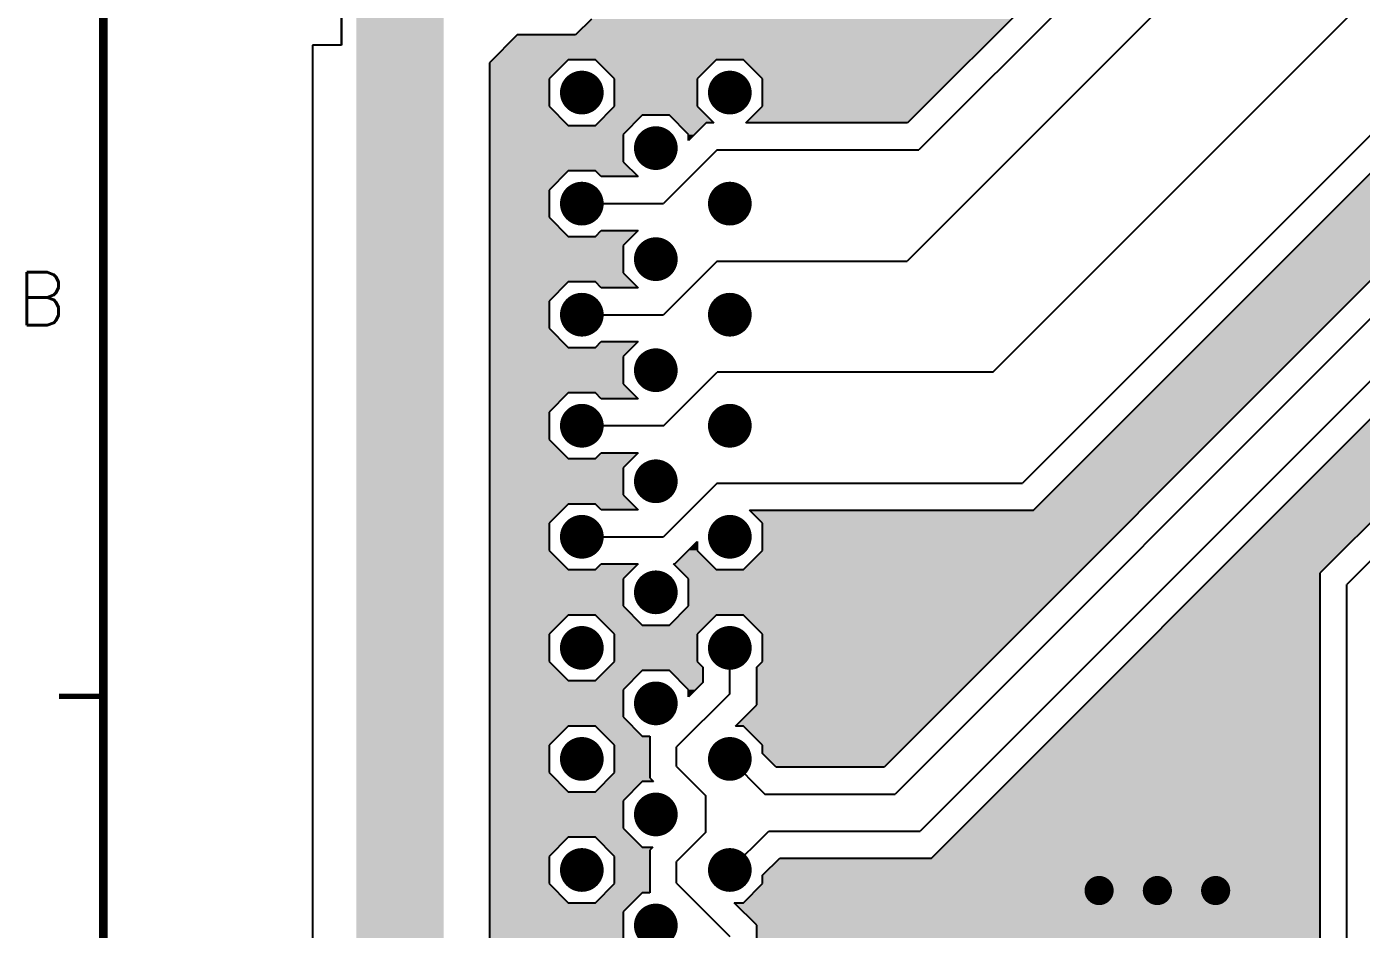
# Model space of a CAD drawing. Extents: x 295 to 953, y 10 to 290.
# Drawn here: x 487.6 to 563.2, y 181.8 to 232.9 of the extents above; entities that cross this region are included whole.
import ezdxf
from ezdxf.enums import TextEntityAlignment as Align

# ---------------------------------------------------------------- set-up
doc = ezdxf.new("R2010")
doc.units = 0
doc.header["$LTSCALE"] = 5
doc.header["$MEASUREMENT"] = 0
doc.layers.get('0').update_dxf_attribs({"linetype": 'CONTINUOUS', "lineweight": 25})
for name, color, linetype in [('L1-TOP_GBR', 7, 'CONTINUOUS'), ('문자', 4, 'CONTINUOUS'), ('테두리', 3, 'CONTINUOUS')]:
    doc.layers.add(name, color=color, linetype=linetype)
doc.styles.get("Standard").update_dxf_attribs({"font": 'simplex.shx'})

# ---------------------------------------------------------------- blocks, each defined once
blk = doc.blocks.new('C')
at = {"layer": '테두리'}
for points, const_width in [([(15, 285), (15, 15), (405, 15), (405, 285), (15, 285)], 0.5), ([(12.5, 195), (15, 195)], 0.3)]:
    blk.add_lwpolyline(points, dxfattribs=dict(at, const_width=const_width))
at = {"layer": '문자'}
blk.add_text('B', height=3, dxfattribs=at).set_placement((11.5, 217.5), align=Align.MIDDLE)

msp = doc.modelspace()

# ---------------------------------------------------------------- linework, layer by layer
for points, const_width in [([(518.463, 229.169, 1), (519.701, 229.169, 1)], 1.238), ([(526.845, 229.169, 1), (528.083, 229.169, 1)], 1.238), ([(522.654, 226.025, 1), (523.892, 226.025, 1)], 1.238), ([(518.463, 222.882, 1), (519.701, 222.882, 1)], 1.238), ([(526.845, 222.882, 1), (528.083, 222.882, 1)], 1.238), ([(522.654, 219.739, 1), (523.892, 219.739, 1)], 1.238), ([(518.463, 216.596, 1), (519.701, 216.596, 1)], 1.238), ([(526.845, 216.596, 1), (528.083, 216.596, 1)], 1.238), ([(522.654, 213.452, 1), (523.892, 213.452, 1)], 1.238), ([(518.463, 210.309, 1), (519.701, 210.309, 1)], 1.238), ([(526.845, 210.309, 1), (528.083, 210.309, 1)], 1.238), ([(522.654, 207.166, 1), (523.892, 207.166, 1)], 1.238), ([(518.463, 204.023, 1), (519.701, 204.023, 1)], 1.238), ([(526.845, 204.023, 1), (528.083, 204.023, 1)], 1.238), ([(522.654, 200.88, 1), (523.892, 200.88, 1)], 1.238), ([(518.463, 197.736, 1), (519.701, 197.736, 1)], 1.238), ([(526.845, 197.736, 1), (528.083, 197.736, 1)], 1.238), ([(522.654, 194.593, 1), (523.892, 194.593, 1)], 1.238), ([(518.463, 191.45, 1), (519.701, 191.45, 1)], 1.238), ([(526.845, 191.45, 1), (528.083, 191.45, 1)], 1.238), ([(522.654, 188.306, 1), (523.892, 188.306, 1)], 1.238), ([(518.463, 185.163, 1), (519.701, 185.163, 1)], 1.238), ([(526.845, 185.163, 1), (528.083, 185.163, 1)], 1.238), ([(547.965, 184, 1), (548.79, 184, 1)], 0.825), ([(551.265, 184, 1), (552.09, 184, 1)], 0.825), ([(554.565, 184, 1), (555.39, 184, 1)], 0.825), ([(522.654, 182.02, 1), (523.892, 182.02, 1)], 1.238)]:
    msp.add_lwpolyline(points, format="xyb", close=True, dxfattribs=dict(const_width=const_width))
at = {"layer": 'L1-TOP_GBR'}
for p, q in [((505.478, 231.85), (505.478, 250)), ((505.478, 250), (505.478, 231.85)), ((553.364, 243.276), (537.535, 227.448)), ((553.996, 241.75), (538.167, 225.922)), ((557.156, 239.275), (537.516, 219.635)), ((542.358, 213.349), (565.81, 236.8)), ((571.298, 234.325), (544.035, 207.062)), ((519.626, 233.333), (518.729, 232.436)), ((515.429, 232.436), (513.851, 230.858)), ((518.729, 232.436), (515.429, 232.436)), ((544.667, 205.536), (571.93, 232.799)), ((503.828, 231.85), (503.828, 103.15)), ((503.828, 231.85), (503.828, 103.15)), ((505.478, 231.85), (503.828, 231.85)), ((513.851, 230.858), (513.851, 105.973)), ((518.313, 231.025), (517.226, 229.938)), ((519.851, 231.025), (518.313, 231.025)), ((520.938, 229.938), (519.851, 231.025)), ((526.695, 231.025), (525.608, 229.938)), ((528.233, 231.025), (526.695, 231.025)), ((529.32, 229.938), (528.233, 231.025)), ((517.226, 229.938), (517.226, 228.4)), ((520.938, 228.4), (520.938, 229.938)), ((525.608, 229.938), (525.608, 228.4)), ((529.32, 228.4), (529.32, 229.938)), ((517.226, 228.4), (518.313, 227.312)), ((519.851, 227.312), (520.938, 228.4)), ((525.608, 228.4), (526.56, 227.448)), ((528.368, 227.448), (529.32, 228.4)), ((522.504, 227.882), (521.417, 226.794)), ((524.042, 227.882), (522.504, 227.882)), ((525.129, 226.794), (524.042, 227.882)), ((518.313, 227.312), (519.851, 227.312)), ((521.417, 226.794), (521.417, 225.257)), ((526.116, 227.448), (525.129, 226.461)), ((525.129, 226.461), (525.129, 226.794)), ((526.56, 227.448), (526.116, 227.448)), ((537.535, 227.448), (528.368, 227.448)), ((521.417, 225.257), (522.265, 224.409)), ((526.748, 225.922), (523.708, 222.882)), ((526.748, 225.922), (538.167, 225.922)), ((570.499, 225.29), (536.196, 190.986)), ((518.313, 224.738), (517.226, 223.651)), ((519.851, 224.738), (518.313, 224.738)), ((520.181, 224.409), (519.851, 224.738)), ((522.265, 224.409), (520.181, 224.409)), ((571.131, 223.763), (536.828, 189.46)), ((517.226, 223.651), (517.226, 222.113)), ((519.082, 222.882), (523.708, 222.882)), ((517.226, 222.113), (518.313, 221.026)), ((518.313, 221.026), (519.851, 221.026)), ((519.851, 221.026), (520.181, 221.356)), ((520.181, 221.356), (522.265, 221.356)), ((522.265, 221.356), (521.417, 220.508)), ((572.006, 221.125), (538.245, 187.364)), ((521.417, 220.508), (521.417, 218.97)), ((526.748, 219.635), (523.708, 216.596)), ((526.748, 219.635), (537.516, 219.635)), ((538.877, 185.838), (572.638, 219.599)), ((578.518, 219.599), (560.876, 201.957)), ((518.313, 218.452), (517.226, 217.365)), ((519.851, 218.452), (518.313, 218.452)), ((520.181, 218.122), (519.851, 218.452)), ((521.417, 218.97), (522.265, 218.122)), ((522.265, 218.122), (520.181, 218.122)), ((579.351, 218.274), (562.403, 201.325)), ((517.226, 217.365), (517.226, 215.827)), ((519.082, 216.596), (523.708, 216.596)), ((517.226, 215.827), (518.313, 214.739)), ((518.313, 214.739), (519.851, 214.739)), ((519.851, 214.739), (520.181, 215.069)), ((520.181, 215.069), (522.265, 215.069)), ((522.265, 215.069), (521.417, 214.221)), ((521.417, 214.221), (521.417, 212.684)), ((523.708, 210.309), (526.748, 213.349)), ((542.358, 213.349), (526.748, 213.349)), ((521.417, 212.684), (522.265, 211.835)), ((518.313, 212.165), (517.226, 211.078)), ((519.851, 212.165), (518.313, 212.165)), ((520.181, 211.835), (519.851, 212.165)), ((522.265, 211.835), (520.181, 211.835)), ((517.226, 211.078), (517.226, 209.54)), ((523.708, 210.309), (519.082, 210.309)), ((517.226, 209.54), (518.313, 208.453)), ((519.851, 208.453), (520.181, 208.783)), ((520.181, 208.783), (522.265, 208.783)), ((522.265, 208.783), (521.417, 207.935)), ((518.313, 208.453), (519.851, 208.453)), ((521.417, 207.935), (521.417, 206.397)), ((521.417, 206.397), (522.265, 205.549)), ((526.748, 207.062), (523.708, 204.023)), ((526.748, 207.062), (544.035, 207.062)), ((518.313, 205.879), (517.226, 204.792)), ((519.851, 205.879), (518.313, 205.879)), ((520.181, 205.549), (519.851, 205.879)), ((522.265, 205.549), (520.181, 205.549)), ((528.576, 205.536), (544.667, 205.536)), ((529.32, 204.792), (528.576, 205.536)), ((517.226, 204.792), (517.226, 203.254)), ((529.32, 203.254), (529.32, 204.792)), ((519.082, 204.023), (523.708, 204.023)), ((524.34, 202.496), (525.608, 203.764)), ((525.608, 203.764), (525.608, 203.254)), ((517.226, 203.254), (518.313, 202.167)), ((525.608, 203.254), (526.695, 202.167)), ((528.233, 202.167), (529.32, 203.254)), ((518.313, 202.167), (519.851, 202.167)), ((519.851, 202.167), (520.181, 202.496)), ((520.181, 202.496), (522.265, 202.496)), ((522.265, 202.496), (521.417, 201.648)), ((524.281, 202.496), (524.34, 202.496)), ((525.129, 201.648), (524.281, 202.496)), ((526.695, 202.167), (528.233, 202.167)), ((560.876, 201.957), (560.876, 159.057)), ((521.417, 201.648), (521.417, 200.111)), ((525.129, 200.111), (525.129, 201.648)), ((562.403, 158.425), (562.403, 201.325)), ((518.313, 199.592), (517.226, 198.505)), ((519.851, 199.592), (518.313, 199.592)), ((520.938, 198.505), (519.851, 199.592)), ((521.417, 200.111), (522.504, 199.023)), ((524.042, 199.023), (525.129, 200.111)), ((526.695, 199.592), (525.608, 198.505)), ((528.233, 199.592), (526.695, 199.592)), ((529.32, 198.505), (528.233, 199.592)), ((522.504, 199.023), (524.042, 199.023)), ((517.226, 198.505), (517.226, 196.967)), ((520.938, 196.967), (520.938, 198.505)), ((525.608, 198.505), (525.608, 196.967)), ((529.32, 196.967), (529.32, 198.505)), ((527.464, 195.137), (527.464, 197.736)), ((517.226, 196.967), (518.313, 195.88)), ((519.851, 195.88), (520.938, 196.967)), ((525.608, 196.967), (525.938, 196.637)), ((525.938, 196.637), (525.938, 195.769)), ((528.99, 196.637), (529.32, 196.967)), ((528.99, 194.506), (528.99, 196.637)), ((518.313, 195.88), (519.851, 195.88)), ((522.504, 196.449), (521.417, 195.362)), ((524.042, 196.449), (522.504, 196.449)), ((525.129, 195.362), (524.042, 196.449)), ((525.938, 195.769), (525.129, 194.961)), ((521.417, 195.362), (521.417, 193.824)), ((527.464, 195.137), (524.453, 192.126)), ((525.129, 194.961), (525.129, 195.362)), ((527.791, 193.306), (528.99, 194.506)), ((521.417, 193.824), (522.504, 192.737)), ((518.313, 193.306), (517.226, 192.219)), ((519.851, 193.306), (518.313, 193.306)), ((520.938, 192.219), (519.851, 193.306)), ((528.233, 193.306), (527.791, 193.306)), ((529.32, 192.219), (528.233, 193.306)), ((517.226, 192.219), (517.226, 190.681)), ((520.938, 190.681), (520.938, 192.219)), ((522.504, 192.737), (522.926, 192.737)), ((522.926, 192.737), (522.926, 190.381)), ((524.453, 191.012), (524.453, 192.126)), ((529.32, 191.752), (529.32, 192.219)), ((527.464, 191.45), (529.454, 189.46)), ((530.086, 190.986), (529.32, 191.752)), ((517.226, 190.681), (518.313, 189.594)), ((519.851, 189.594), (520.938, 190.681)), ((524.453, 191.012), (526.103, 189.363)), ((536.196, 190.986), (530.086, 190.986)), ((522.504, 190.163), (521.417, 189.075)), ((523.144, 190.163), (522.504, 190.163)), ((522.926, 190.381), (523.144, 190.163)), ((518.313, 189.594), (519.851, 189.594)), ((521.417, 189.075), (521.417, 187.538)), ((526.103, 187.3), (526.103, 189.363)), ((529.454, 189.46), (536.828, 189.46)), ((521.417, 187.538), (522.504, 186.45)), ((518.313, 187.019), (517.226, 185.932)), ((519.851, 187.019), (518.313, 187.019)), ((520.938, 185.932), (519.851, 187.019)), ((526.103, 187.3), (524.453, 185.65)), ((527.464, 185.163), (529.665, 187.364)), ((529.665, 187.364), (538.245, 187.364)), ((522.504, 186.45), (523.095, 186.45)), ((523.095, 186.45), (522.926, 186.282)), ((522.926, 186.282), (522.926, 183.876)), ((517.226, 185.932), (517.226, 184.394)), ((520.938, 184.394), (520.938, 185.932)), ((524.453, 184.412), (524.453, 185.65)), ((529.32, 184.861), (530.297, 185.838)), ((530.297, 185.838), (538.877, 185.838)), ((529.32, 184.394), (529.32, 184.861)), ((517.226, 184.394), (518.313, 183.307)), ((519.851, 183.307), (520.938, 184.394)), ((522.504, 183.876), (521.417, 182.789)), ((522.926, 183.876), (522.504, 183.876)), ((524.453, 184.412), (527.464, 181.401)), ((528.233, 183.307), (529.32, 184.394)), ((518.313, 183.307), (519.851, 183.307)), ((527.716, 183.307), (528.233, 183.307)), ((528.99, 182.033), (527.716, 183.307)), ((521.417, 182.789), (521.417, 181.251)), ((528.99, 180.403), (528.99, 182.033))]:
    msp.add_line(p, q, dxfattribs=at)
for points in [[(506.303, 100.757), (506.303, 234.325), (511.253, 100.757), (511.253, 234.325)], [(518.729, 232.436), (519.626, 233.333), (542.523, 232.436), (543.421, 233.333)], [(514.018, 231.025), (515.429, 232.436), (541.113, 231.025), (542.523, 232.436)], [(513.851, 230.858), (514.018, 231.025), (518.146, 230.858), (518.313, 231.025)], [(513.851, 229.938), (513.851, 230.858), (517.226, 229.938), (518.146, 230.858)], [(514.018, 231.025), (514.018, 231.025), (518.313, 231.025), (519.851, 231.025)], [(520.938, 229.938), (519.851, 231.025), (525.608, 229.938), (526.695, 231.025)], [(519.851, 231.025), (519.851, 231.025), (526.695, 231.025), (528.233, 231.025)], [(529.32, 229.938), (528.233, 231.025), (540.025, 229.938), (541.113, 231.025)], [(513.851, 228.4), (513.851, 229.938), (517.226, 228.4), (517.226, 229.938)], [(520.938, 228.4), (520.938, 229.938), (525.608, 228.4), (525.608, 229.938)], [(529.32, 228.4), (529.32, 229.938), (538.487, 228.4), (540.025, 229.938)], [(513.851, 227.312), (513.851, 228.4), (518.313, 227.312), (517.226, 228.4)], [(520.42, 227.882), (520.938, 228.4), (526.126, 227.882), (525.608, 228.4)], [(528.368, 227.448), (529.32, 228.4), (537.535, 227.448), (538.487, 228.4)], [(519.851, 227.312), (520.42, 227.882), (521.935, 227.312), (522.504, 227.882)], [(520.42, 227.882), (520.42, 227.882), (522.504, 227.882), (524.042, 227.882)], [(524.476, 227.448), (524.042, 227.882), (526.56, 227.448), (526.126, 227.882)], [(513.851, 226.794), (513.851, 227.312), (521.417, 226.794), (521.935, 227.312)], [(513.851, 225.257), (513.851, 226.794), (521.417, 225.257), (521.417, 226.794)], [(525.129, 226.794), (524.476, 227.448), (525.462, 226.794), (526.116, 227.448)], [(524.476, 227.448), (524.476, 227.448), (526.116, 227.448), (526.56, 227.448)], [(525.129, 226.461), (525.129, 226.794), (525.129, 226.461), (525.462, 226.794)], [(513.851, 224.738), (513.851, 225.257), (521.935, 224.738), (521.417, 225.257)], [(544.667, 205.536), (564.421, 225.29), (550.745, 205.536), (570.499, 225.29)], [(513.851, 223.651), (513.851, 224.738), (517.226, 223.651), (518.313, 224.738)], [(513.851, 224.738), (513.851, 224.738), (518.313, 224.738), (519.851, 224.738)], [(520.181, 224.409), (519.851, 224.738), (522.265, 224.409), (521.935, 224.738)], [(513.851, 222.113), (513.851, 223.651), (517.226, 222.113), (517.226, 223.651)], [(513.851, 221.026), (513.851, 222.113), (518.313, 221.026), (517.226, 222.113)], [(513.851, 220.508), (513.851, 221.026), (521.417, 220.508), (521.935, 221.026)], [(519.851, 221.026), (520.181, 221.356), (521.935, 221.026), (522.265, 221.356)], [(520.181, 221.356), (520.181, 221.356), (522.265, 221.356), (520.181, 221.356)], [(513.851, 218.97), (513.851, 220.508), (521.417, 218.97), (521.417, 220.508)], [(554.996, 201.957), (572.637, 219.599), (560.876, 201.957), (578.518, 219.599)], [(513.851, 218.452), (513.851, 218.97), (521.935, 218.452), (521.417, 218.97)], [(513.851, 217.365), (513.851, 218.452), (517.226, 217.365), (518.313, 218.452)], [(513.851, 218.452), (513.851, 218.452), (518.313, 218.452), (519.851, 218.452)], [(520.181, 218.122), (519.851, 218.452), (522.265, 218.122), (521.935, 218.452)], [(513.851, 215.827), (513.851, 217.365), (517.226, 215.827), (517.226, 217.365)], [(513.851, 214.739), (513.851, 215.827), (518.313, 214.739), (517.226, 215.827)], [(513.851, 214.221), (513.851, 214.739), (521.417, 214.221), (521.935, 214.739)], [(519.851, 214.739), (520.181, 215.069), (521.935, 214.739), (522.265, 215.069)], [(520.181, 215.069), (520.181, 215.069), (522.265, 215.069), (520.181, 215.069)], [(513.851, 212.684), (513.851, 214.221), (521.417, 212.684), (521.417, 214.221)], [(513.851, 212.165), (513.851, 212.684), (521.935, 212.165), (521.417, 212.684)], [(513.851, 212.165), (513.851, 212.165), (518.313, 212.165), (519.851, 212.165)], [(513.851, 211.078), (513.851, 212.165), (517.226, 211.078), (518.313, 212.165)], [(520.181, 211.835), (519.851, 212.165), (522.265, 211.835), (521.935, 212.165)], [(513.851, 209.54), (513.851, 211.078), (517.226, 209.54), (517.226, 211.078)], [(513.851, 208.453), (513.851, 209.54), (518.313, 208.453), (517.226, 209.54)], [(519.851, 208.453), (520.181, 208.783), (521.935, 208.453), (522.265, 208.783)], [(520.181, 208.783), (520.181, 208.783), (522.265, 208.783), (520.181, 208.783)], [(513.851, 207.935), (513.851, 208.453), (521.417, 207.935), (521.935, 208.453)], [(513.851, 206.397), (513.851, 207.935), (521.417, 206.397), (521.417, 207.935)], [(513.851, 205.879), (513.851, 206.397), (521.935, 205.879), (521.417, 206.397)], [(513.851, 204.792), (513.851, 205.879), (517.226, 204.792), (518.313, 205.879)], [(513.851, 205.879), (513.851, 205.879), (518.313, 205.879), (519.851, 205.879)], [(520.181, 205.549), (519.851, 205.879), (522.265, 205.549), (521.935, 205.879)], [(529.32, 204.792), (528.576, 205.536), (550.001, 204.792), (550.745, 205.536)], [(513.851, 203.254), (513.851, 204.792), (517.226, 203.254), (517.226, 204.792)], [(529.32, 203.254), (529.32, 204.792), (548.463, 203.254), (550.001, 204.792)], [(525.098, 203.254), (525.608, 203.764), (525.608, 203.254), (525.608, 203.764)], [(513.851, 202.167), (513.851, 203.254), (518.313, 202.167), (517.226, 203.254)], [(524.34, 202.496), (525.098, 203.254), (526.365, 202.496), (525.608, 203.254)], [(528.233, 202.167), (529.32, 203.254), (547.376, 202.167), (548.463, 203.254)], [(513.851, 202.166), (513.851, 202.167), (519.851, 202.166), (518.313, 202.167)], [(513.851, 201.648), (513.851, 202.166), (521.417, 201.648), (521.935, 202.166)], [(519.851, 202.166), (520.181, 202.496), (521.935, 202.166), (522.265, 202.496)], [(520.181, 202.496), (520.181, 202.496), (522.265, 202.496), (520.181, 202.496)], [(524.611, 202.167), (524.281, 202.496), (526.695, 202.167), (526.365, 202.496)], [(525.129, 201.648), (524.611, 202.167), (546.858, 201.648), (547.376, 202.167)], [(538.877, 185.838), (554.996, 201.957), (560.876, 185.838), (560.876, 201.957)], [(513.851, 200.111), (513.851, 201.648), (521.417, 200.111), (521.417, 201.648)], [(525.129, 200.111), (525.129, 201.648), (545.32, 200.111), (546.858, 201.648)], [(513.851, 199.592), (513.851, 200.111), (521.935, 199.592), (521.417, 200.111)], [(513.851, 199.592), (513.851, 199.592), (518.313, 199.592), (519.851, 199.592)], [(513.851, 198.505), (513.851, 199.592), (517.226, 198.505), (518.313, 199.592)], [(520.42, 199.023), (519.851, 199.592), (522.504, 199.023), (521.935, 199.592)], [(524.042, 199.023), (524.611, 199.592), (526.126, 199.023), (526.695, 199.592)], [(524.611, 199.592), (525.129, 200.111), (544.802, 199.592), (545.32, 200.111)], [(524.611, 199.592), (524.611, 199.592), (526.695, 199.592), (528.233, 199.592)], [(529.32, 198.505), (528.233, 199.592), (543.715, 198.505), (544.802, 199.592)], [(520.938, 198.505), (520.42, 199.023), (525.608, 198.505), (526.126, 199.023)], [(513.851, 196.967), (513.851, 198.505), (517.226, 196.967), (517.226, 198.505)], [(520.938, 196.967), (520.938, 198.505), (525.608, 196.967), (525.608, 198.505)], [(529.32, 196.967), (529.32, 198.505), (542.177, 196.967), (543.715, 198.505)], [(513.851, 195.88), (513.851, 196.967), (518.313, 195.88), (517.226, 196.967)], [(520.42, 196.449), (520.608, 196.637), (525.938, 196.449), (525.938, 196.637)], [(520.608, 196.637), (520.938, 196.967), (525.938, 196.637), (525.608, 196.967)], [(528.99, 196.637), (529.32, 196.967), (541.847, 196.637), (542.177, 196.967)], [(528.99, 194.506), (528.99, 196.637), (539.715, 194.506), (541.847, 196.637)], [(513.851, 195.362), (513.851, 195.88), (521.417, 195.362), (521.935, 195.88)], [(513.851, 195.88), (513.851, 195.88), (519.851, 195.88), (518.313, 195.88)], [(519.851, 195.88), (520.42, 196.449), (521.935, 195.88), (522.504, 196.449)], [(520.42, 196.449), (520.42, 196.449), (522.504, 196.449), (524.042, 196.449)], [(524.722, 195.769), (524.042, 196.449), (525.938, 195.769), (525.938, 196.449)], [(525.129, 195.362), (524.722, 195.769), (525.53, 195.362), (525.938, 195.769)], [(513.851, 193.824), (513.851, 195.362), (521.417, 193.824), (521.417, 195.362)], [(525.129, 194.961), (525.129, 195.362), (525.129, 194.961), (525.53, 195.362)], [(527.791, 193.306), (528.99, 194.506), (538.516, 193.306), (539.715, 194.506)], [(513.851, 193.306), (513.851, 193.824), (521.935, 193.306), (521.417, 193.824)], [(513.851, 192.219), (513.851, 193.306), (517.226, 192.219), (518.313, 193.306)], [(513.851, 193.306), (513.851, 193.306), (518.313, 193.306), (519.851, 193.306)], [(520.42, 192.737), (519.851, 193.306), (522.504, 192.737), (521.935, 193.306)], [(528.233, 193.306), (527.791, 193.306), (538.515, 193.306), (538.516, 193.306)], [(529.32, 192.219), (528.233, 193.306), (537.428, 192.219), (538.515, 193.306)], [(513.851, 190.681), (513.851, 192.219), (517.226, 190.681), (517.226, 192.219)], [(520.938, 192.219), (520.42, 192.737), (522.926, 192.219), (522.926, 192.737)], [(520.42, 192.737), (520.42, 192.737), (522.926, 192.737), (522.504, 192.737)], [(520.938, 190.681), (520.938, 192.219), (522.926, 190.681), (522.926, 192.219)], [(529.32, 191.752), (529.32, 192.219), (536.961, 191.752), (537.428, 192.219)], [(530.086, 190.986), (529.32, 191.752), (536.196, 190.986), (536.961, 191.752)], [(513.851, 189.594), (513.851, 190.681), (518.313, 189.594), (517.226, 190.681)], [(520.638, 190.381), (520.938, 190.681), (522.926, 190.381), (522.926, 190.681)], [(519.851, 189.593), (520.42, 190.163), (521.935, 189.593), (522.504, 190.163)], [(520.42, 190.163), (520.638, 190.381), (523.144, 190.163), (522.926, 190.381)], [(520.42, 190.163), (520.42, 190.163), (522.504, 190.163), (523.144, 190.163)], [(513.851, 189.593), (513.851, 189.594), (519.851, 189.593), (518.313, 189.594)], [(513.851, 189.075), (513.851, 189.593), (521.417, 189.075), (521.935, 189.593)], [(513.851, 187.538), (513.851, 189.075), (521.417, 187.538), (521.417, 189.075)], [(513.851, 187.019), (513.851, 187.538), (521.935, 187.019), (521.417, 187.538)], [(513.851, 185.932), (513.851, 187.019), (517.226, 185.932), (518.313, 187.019)], [(513.851, 187.019), (513.851, 187.019), (518.313, 187.019), (519.851, 187.019)], [(520.42, 186.45), (519.851, 187.019), (522.504, 186.45), (521.935, 187.019)], [(520.588, 186.282), (520.42, 186.45), (522.926, 186.282), (523.095, 186.45)], [(520.42, 186.45), (520.42, 186.45), (523.095, 186.45), (522.504, 186.45)], [(520.938, 185.932), (520.588, 186.282), (522.926, 185.932), (522.926, 186.282)], [(513.851, 184.394), (513.851, 185.932), (517.226, 184.394), (517.226, 185.932)], [(520.938, 184.394), (520.938, 185.932), (522.926, 184.394), (522.926, 185.932)], [(529.32, 184.861), (530.297, 185.838), (560.876, 184.861), (560.876, 185.838)], [(529.32, 184.394), (529.32, 184.861), (560.876, 184.394), (560.876, 184.861)], [(513.851, 183.307), (513.851, 184.394), (518.313, 183.307), (517.226, 184.394)], [(519.851, 183.307), (520.42, 183.876), (521.935, 183.307), (522.504, 183.876)], [(520.42, 183.876), (520.938, 184.394), (522.926, 183.876), (522.926, 184.394)], [(520.42, 183.876), (520.42, 183.876), (522.504, 183.876), (522.926, 183.876)], [(528.233, 183.307), (529.32, 184.394), (560.876, 183.307), (560.876, 184.394)], [(513.851, 182.789), (513.851, 183.307), (521.417, 182.789), (521.935, 183.307)], [(513.851, 183.307), (513.851, 183.307), (519.851, 183.307), (518.313, 183.307)], [(528.99, 182.033), (527.716, 183.307), (560.876, 182.033), (560.876, 183.307)], [(513.851, 181.251), (513.851, 182.789), (521.417, 181.251), (521.417, 182.789)], [(528.99, 180.403), (528.99, 182.033), (560.876, 180.403), (560.876, 182.033)]]:
    msp.add_solid(points, dxfattribs=at)

# ---------------------------------------------------------------- block references
msp.add_blockref('C', (476.978, 0))

doc.saveas('drawing.dxf')
